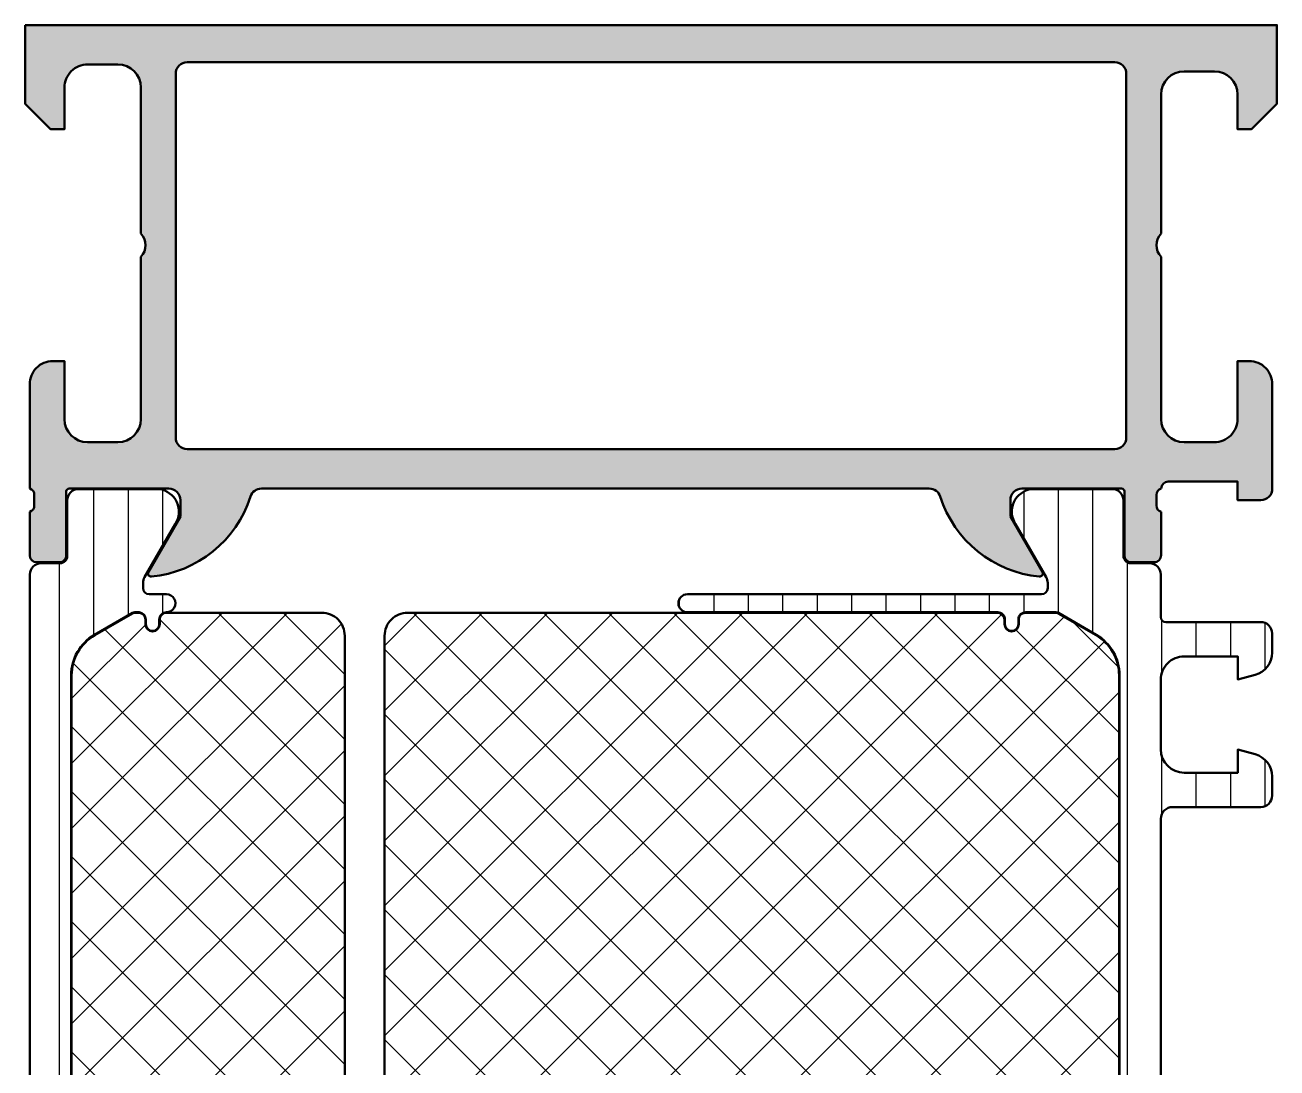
# Model space of a CAD drawing. Extents: x 0 to 84, y 0 to 90.
# Drawn here: x 0 to 54, y 45 to 90 of the extents above; entities that cross this region are included whole.
import ezdxf

# ---------------------------------------------------------------- set-up
doc = ezdxf.new("R2010")
doc.units = 0
for name, color, linetype, lineweight in [('0S-Alu contour', 7, 'Continuous', 50), ('0S-Alu hatch', 252, 'Continuous', 25), ('0S-Plastic contour', 254, 'Continuous', 50), ('0S-Plastic hatch', 253, 'Continuous', 25), ('0S-PT contour', 91, 'Continuous', 50), ('0S-PT hatch', 103, 'Continuous', 25)]:
    doc.layers.add(name, color=color, linetype=linetype, lineweight=lineweight)
pattern_1 = [(90, (0, 0), (-1.4859, 0), [])]
pattern_2 = [(135, (0, 0), (-1.403165018917055, -1.403165018917055), []), (225, (0, 0), (1.403165018917055, -1.403165018917055), [])]

# ---------------------------------------------------------------- blocks, each defined once
blk = doc.blocks.new('345170__708064E9_5356_4827_8B61_4F3FF96C57B2_')
at = {"layer": '0S-Alu hatch'}
h = blk.add_hatch(color=256, dxfattribs=at)
edge = h.paths.add_edge_path()
edge.add_line((0, 90), (1.42e-14, 86.59999843788685))
edge.add_line((1.42e-14, 86.59999843788685), (1.099975585937492, 85.50000020218432))
edge.add_line((1.099975585937492, 85.50000020218432), (1.69998168945311, 85.50000020218432))
edge.add_line((1.69998168945311, 85.50000020218432), (1.699981687830539, 87.29995367676732))
edge.add_ellipse((2.700038657603903, 87.29995367676727), major_axis=(-1.000056969773363, 0), ratio=1, start_angle=269.9999999999999, end_angle=360, ccw=False)
edge.add_line((2.700038657603905, 88.30001064654066), (3.999963414527373, 88.30001064493648))
edge.add_ellipse((3.999963413279156, 87.30000457577538), major_axis=(-1.00000606916113, 0), ratio=1, start_angle=180, end_angle=269.99999992848285, ccw=False)
edge.add_line((4.999969482440292, 87.30000457577538), (4.999969482421875, 80.99999972534717))
edge.add_ellipse((4.474993690089432, 80.49999972534715), major_axis=(-0.7249824705019261, 0), ratio=1, start_angle=136.3958616163861, end_angle=223.604138383614, ccw=False)
edge.add_line((4.999969482421875, 79.99999972534715), (4.999969482904607, 72.99996865398468))
edge.add_ellipse((4.000000553784346, 72.99996865398468), major_axis=(-0.9999689291202615, 0), ratio=1, start_angle=90.00000000000023, end_angle=180, ccw=False)
edge.add_line((4.000000553784349, 71.99999972486442), (2.700001512229656, 71.99999972515067))
edge.add_ellipse((2.700001512600966, 73.00001954849498), major_axis=(-1.000019823344302, 0), ratio=1, start_angle=0, end_angle=89.9999999787259, ccw=False)
edge.add_line((1.699981689256657, 73.00001954849498), (1.699981689453103, 75.49999972534715))
edge.add_line((1.699981689453103, 75.49999972534715), (1.200016055021653, 75.49999972593763))
edge.add_arc((1.200016055021652, 74.49996535977863), 1.000034366158999, 89.99999999999999, 180)
edge.add_line((0.1999816888626533, 74.49996535977863), (0.199981689453125, 70.00031568830967))
edge.add_ellipse((0.1211452429101272, 69.7327950963166), major_axis=(-0.2788950563273807, 0), ratio=1, start_angle=178.8354106258998, end_angle=253.5801235805144, ccw=False)
edge.add_line((0.3999826894531253, 69.72712668831821), (0.3999826894531324, 69.2735326883179))
edge.add_ellipse((0.1211145938099656, 69.26787202884111), major_axis=(-0.2789255417371427, 0), ratio=1, start_angle=106.42459455535351, end_angle=181.1628700728308, ccw=False)
edge.add_line((0.199981689453125, 69.00032868831818), (0.1999816894531107, 67.12031768830971))
edge.add_arc((0.4999816894531364, 67.12031768830973), 0.3000000000000398, 180, 269.9999999999992)
edge.add_line((0.4999816894531321, 66.82031768830969), (1.479956008495903, 66.82031768830967))
edge.add_arc((1.479956008495907, 67.12031768830968), 0.3000000000000114, 269.9999999999992, 360)
edge.add_line((1.779956008495918, 67.12031768830968), (1.77995600849593, 69.88031568830971))
edge.add_ellipse((1.899956008496017, 69.8803156883097), major_axis=(-0.1200000000000865, 0), ratio=1, start_angle=268.4287599265016, end_angle=360, ccw=False)
edge.add_line((1.903246393558643, 70.00027056885301), (6.200000000000002, 70.00027056885303))
edge.add_ellipse((6.200000000000015, 69.50027056885303), major_axis=(-0.5, 0), ratio=1, start_angle=180, end_angle=270.0000000000014, ccw=False)
edge.add_line((6.700000000000017, 69.50027056885301), (6.700000000000017, 68.80027056885305))
edge.add_line((6.700000000000017, 68.80027056885305), (5.318504542377652, 66.40745024582546))
edge.add_arc((5.438119784648318, 66.33839035350131), 0.138119784648302, 150.000000000001, 275.6225775507944)
edge.add_arc((4.961776758826195, 71.17687943070078), 4.999999999999966, 275.6225775507938, 342.2515836439298)
edge.add_ellipse((10.20000000000001, 69.50027056885295), major_axis=(-0.5000000000000383, 0), ratio=1, start_angle=270, end_angle=342.2515836439311, ccw=False)
edge.add_line((10.20000000000001, 70.00027056885301), (38.99999999999997, 70.00027056885301))
edge.add_ellipse((38.99999999999995, 69.50027056885303), major_axis=(-0.4999999999999716, 0), ratio=1, start_angle=197.7484163560713, end_angle=269.99999999999756, ccw=False)
edge.add_arc((44.23822324117374, 71.17687943070086), 5.000000000000027, 197.7484163560702, 264.3774224492073)
edge.add_arc((43.76188021535171, 66.33839035350131), 0.1381197846482876, 264.3774224492072, 390.0000000000012)
edge.add_line((43.88149545762237, 66.40745024582546), (42.5, 68.80027056885301))
edge.add_line((42.5, 68.80027056885301), (42.5, 69.50027056885301))
edge.add_ellipse((43, 69.50027056885303), major_axis=(-0.4999999999999929, 0), ratio=1, start_angle=269.9999999999992, end_angle=360, ccw=False)
edge.add_line((43, 70.00027056885301), (47.30002568095721, 70.00027056885301))
edge.add_ellipse((47.3000256809572, 69.880270568853), major_axis=(-0.1200000000000045, 0), ratio=1, start_angle=180, end_angle=269.9999999999966, ccw=False)
edge.add_line((47.42002568095721, 69.880270568853), (47.42002568095721, 67.12027256885301))
edge.add_arc((47.72002568095722, 67.12027256885301), 0.2999999999999971, 180, 269.9999999999973)
edge.add_line((47.72002568095721, 66.82027256885301), (48.69999999999998, 66.820272568853))
edge.add_arc((48.7, 67.12027256885301), 0.3000000000000114, 269.9999999999973, 360)
edge.add_line((49.00000000000001, 67.12027256885301), (49.00000000000001, 69.00028356886153))
edge.add_ellipse((49.07886709564317, 69.26782690938447), major_axis=(-0.2789255417371423, 0), ratio=1, start_angle=-1.1628700728805939, end_angle=73.57540544464621, ccw=False)
edge.add_line((48.79999900000001, 69.2734875688615), (48.79999900000001, 69.7270815688612))
edge.add_ellipse((49.07883644654305, 69.73274997685988), major_axis=(-0.2788950563274438, 0), ratio=1, start_angle=-76.1682259156999, end_angle=1.1645893741580267, ccw=False)
edge.add_ellipse((49.31213930206245, 69.9999951477105), major_axis=(-0.2999999999999358, 0), ratio=1, start_angle=270.00000000000136, end_angle=359.31960722822487, ccw=False)
edge.add_line((49.31213930206244, 70.29999514771043), (52.29986083507538, 70.29999514771043))
edge.add_line((52.29986083507538, 70.29999514771043), (52.29986083507538, 69.49999972534715))
edge.add_line((52.29986083507538, 69.49999972534715), (53.29989539015878, 69.50000735381118))
edge.add_arc((53.29989157569604, 69.99997661371016), 0.4999692599135264, 270.0004371321068, 359.999222876017)
edge.add_line((53.79986083556357, 69.99996983244307), (53.79992187396486, 74.49989869042231))
edge.add_arc((52.79983439966269, 74.4999122547782), 1.000087474394164, 359.9992228877419, 449.9999999999996)
edge.add_line((52.79983439966269, 75.49999972917236), (52.29992187023164, 75.49999972534715))
edge.add_line((52.29992187023164, 75.49999972534715), (52.29992187405046, 73.00008712280979))
edge.add_ellipse((51.29983447275858, 73.00008712280979), major_axis=(-1.000087401291878, 0), ratio=1, start_angle=89.9999999999996, end_angle=180, ccw=False)
edge.add_line((51.29983447275858, 71.99999972151791), (49.99993195609906, 71.99999972361864))
edge.add_ellipse((49.9999319590449, 73.00005852307612), major_axis=(-1.000058799457463, 0), ratio=1, start_angle=0, end_angle=89.99999983122581, ccw=False)
edge.add_line((48.99987315958744, 73.00005852307612), (48.99987316131593, 79.99999972534715))
edge.add_ellipse((49.52471250163427, 80.49999972534715), major_axis=(-0.7248836686985038, 0), ratio=1, start_angle=-43.61157673631379, end_angle=43.61157673631379, ccw=False)
edge.add_line((48.99987316131593, 80.99999972534717), (48.99987316020304, 87.00038766034935))
edge.add_ellipse((49.99992797000416, 87.00038766034935), major_axis=(-1.00005480980112, 0), ratio=1, start_angle=270.0000000000004, end_angle=360, ccw=False)
edge.add_line((49.99992797000416, 88.00044247015046), (51.29983554498071, 88.00044247238465))
edge.add_ellipse((51.2998355438253, 87.00035614156478), major_axis=(-1.000086330819868, 0), ratio=1, start_angle=180, end_angle=269.9999999338058, ccw=False)
edge.add_line((52.29992187464516, 87.00035614156477), (52.29992187023164, 85.49999257278978))
edge.add_line((52.29992187023164, 85.49999257278978), (52.89989745616914, 85.49999257278978))
edge.add_line((52.89989745616914, 85.49999257278978), (53.99987304687966, 86.5999679203087))
edge.add_line((53.99987304687966, 86.5999679203087), (53.99987304687966, 90))
edge.add_line((53.99987304687966, 90), (0, 90))
edge = h.paths.add_edge_path()
edge.add_ellipse((6.999987482078552, 87.89999111938252), major_axis=(-0.5000027408751038, 0), ratio=1, start_angle=270, end_angle=360, ccw=False)
edge.add_line((6.999987482078552, 88.39999386025762), (46.99985516165933, 88.39999386025761))
edge.add_ellipse((46.99985516165925, 87.89999111938248), major_axis=(-0.5000027408751251, 0), ratio=1, start_angle=180, end_angle=269.9999999999902, ccw=False)
edge.add_line((47.49985790253438, 87.89999111938248), (47.49985790252687, 72.19999667358933))
edge.add_ellipse((46.99985516165925, 72.19999941445695), major_axis=(-0.5000027408751322, 0), ratio=1, start_angle=90.00000000001057, end_angle=179.9996859215194, ccw=False)
edge.add_line((46.99985516165934, 71.69999667358182), (6.999987482078545, 71.69999667358182))
edge.add_ellipse((6.999987482078546, 72.19999941445694), major_axis=(-0.5000027408751145, 0), ratio=1, start_angle=0, end_angle=90, ccw=False)
edge.add_line((6.499984741203432, 72.19999941445694), (6.499984741203448, 87.89999111938275))
at = {"layer": '0S-Alu contour', "color": 7}
for points in [[(0, 90), (1.42e-14, 86.59999843788685), (1.099975585937492, 85.50000020218432), (1.69998168945311, 85.50000020218432), (1.699981687830539, 87.29995367676732)], [(52.29992187464516, 87.00035614156477), (52.29992187023164, 85.49999257278978), (52.89989745616914, 85.49999257278978), (53.99987304687966, 86.5999679203087), (53.99987304687966, 90), (0, 90)], [(2.700038657603905, 88.30001064654066), (3.999963414527373, 88.30001064493648)], [(6.999987482078552, 88.39999386025762), (46.99985516165933, 88.39999386025761)], [(6.499984741203432, 72.19999941445694), (6.499984741203448, 87.89999111938275)], [(47.49985790253438, 87.89999111938248), (47.49985790252687, 72.19999667358933)], [(49.99992797000416, 88.00044247015046), (51.29983554498071, 88.00044247238465)], [(4.999969482440292, 87.30000457577538), (4.999969482421875, 80.99999972534717)], [(48.99987316131593, 80.99999972534717), (48.99987316020304, 87.00038766034935)], [(4.999969482421875, 79.99999972534715), (4.999969482904607, 72.99996865398468)], [(48.99987315958744, 73.00005852307612), (48.99987316131593, 79.99999972534715)], [(1.699981689256657, 73.00001954849498), (1.699981689453103, 75.49999972534715), (1.200016055021653, 75.49999972593763)], [(52.79983439966269, 75.49999972917236), (52.29992187023164, 75.49999972534715), (52.29992187405046, 73.00008712280979)], [(0.1999816888626533, 74.49996535977863), (0.199981689453125, 70.00031568830967)], [(53.79986083556357, 69.99996983244307), (53.79992187396486, 74.49989869042231)], [(4.000000553784349, 71.99999972486442), (2.700001512229656, 71.99999972515067)], [(51.29983447275858, 71.99999972151791), (49.99993195609906, 71.99999972361864)], [(46.99985516165934, 71.69999667358182), (6.999987482078546, 71.69999667358182)], [(49.31213930206244, 70.29999514771043), (52.29986083507538, 70.29999514771043), (52.29986083507538, 69.49999972534715), (53.29989539015878, 69.50000735381118)], [(0.3999826894531253, 69.72712668831821), (0.3999826894531324, 69.2735326883179)], [(1.779956008495918, 67.12031768830968), (1.77995600849593, 69.88031568830971)], [(1.903246393558643, 70.00027056885301), (6.200000000000002, 70.00027056885303)], [(10.20000000000001, 70.00027056885301), (38.99999999999997, 70.00027056885301)], [(43, 70.00027056885301), (47.30002568095721, 70.00027056885301)], [(47.42002568095721, 69.880270568853), (47.42002568095721, 67.12027256885301)], [(48.79999900000001, 69.2734875688615), (48.79999900000001, 69.7270815688612)], [(6.700000000000017, 69.50027056885301), (6.700000000000017, 68.80027056885305), (5.318504542377652, 66.40745024582546)], [(43.88149545762237, 66.40745024582546), (42.5, 68.80027056885301), (42.5, 69.50027056885301)], [(0.199981689453125, 69.00032868831818), (0.1999816894531107, 67.12031768830971)], [(49.00000000000001, 67.12027256885301), (49.00000000000001, 69.00028356886153)], [(0.4999816894531321, 66.82031768830969), (1.479956008495903, 66.82031768830967)], [(47.72002568095721, 66.82027256885301), (48.69999999999998, 66.820272568853)]]:
    blk.add_lwpolyline(points, dxfattribs=at)
at = {"layer": '0S-Alu contour', "color": 7, "extrusion": (0, 0, -1)}
for centre, radius, start, end in [((-2.700038657603903, 87.29995367676727), 1.000056969773363, 0, 90.00000000000011), ((-3.999963413279156, 87.30000457577538), 1.00000606916113, 90.00000007151714, 180), ((-6.999987482078552, 87.89999111938252), 0.5000027408751038, 0, 90), ((-46.99985516165925, 87.89999111938248), 0.5000027408751251, 90.00000000000978, 180), ((-49.99992797000416, 87.00038766034935), 1.00005480980112, 0, 89.99999999999959), ((-51.2998355438253, 87.00035614156478), 1.000086330819868, 90.0000000661942, 180), ((-4.474993690089432, 80.49999972534715), 0.7249824705019261, 136.395861616386, 223.6041383836139), ((-49.52471250163427, 80.49999972534715), 0.7248836686985038, 316.3884232636862, 43.61157673631377), ((-2.700001512600966, 73.00001954849498), 1.000019823344302, 270.0000000212741, 0), ((-4.000000553784346, 72.99996865398468), 0.9999689291202615, 180, 269.9999999999998), ((-49.9999319590449, 73.00005852307612), 1.000058799457463, 270.0000001687743, 0), ((-51.29983447275858, 73.00008712280979), 1.000087401291878, 180, 270.0000000000004), ((-6.999987482078546, 72.19999941445694), 0.5000027408751145, 270, 0), ((-46.99985516165925, 72.19999941445695), 0.5000027408751322, 180.0003140784807, 269.9999999999894), ((-49.31213930206245, 69.9999951477105), 0.2999999999999358, 0.6803927717751193, 89.99999999999864), ((-0.1211452429101272, 69.7327950963166), 0.2788950563273807, 106.4198764194856, 181.1645893741003), ((-1.899956008496017, 69.8803156883097), 0.1200000000000865, 0, 91.57124007349842), ((-6.200000000000015, 69.50027056885303), 0.5, 89.99999999999856, 180), ((-10.20000000000001, 69.50027056885295), 0.5000000000000383, 17.74841635606891, 90), ((-38.99999999999995, 69.50027056885303), 0.4999999999999716, 90.00000000000244, 162.2515836439287), ((-43, 69.50027056885303), 0.4999999999999929, 0, 90.00000000000081), ((-47.3000256809572, 69.880270568853), 0.1200000000000045, 90.0000000000034, 180), ((-49.07883644654305, 69.73274997685988), 0.2788950563274438, 358.835410625842, 76.16822591569984), ((-0.1211145938099656, 69.26787202884111), 0.2789255417371427, 178.8371299271692, 253.5754054446465), ((-49.07886709564317, 69.26782690938447), 0.2789255417371423, 286.4245945553538, 1.162870072880582)]:
    blk.add_arc(centre, radius, start, end, dxfattribs=at)
at = {"layer": '0S-Alu contour', "color": 7}
for centre, radius, start, end in [((1.200016055021652, 74.49996535977863), 1.000034366158999, 89.99999999999999, 180), ((52.79983439966269, 74.4999122547782), 1.000087474394164, 359.9992228877419, 89.99999999999959), ((53.29989157569604, 69.99997661371016), 0.4999692599135264, 270.0004371321068, 359.999222876017), ((4.961776758826195, 71.17687943070078), 4.999999999999966, 275.6225775507938, 342.2515836439298), ((44.23822324117374, 71.17687943070086), 5.000000000000027, 197.7484163560702, 264.3774224492073), ((0.4999816894531364, 67.12031768830973), 0.3000000000000398, 180, 269.9999999999992), ((1.479956008495907, 67.12031768830968), 0.3000000000000114, 269.9999999999992, 0), ((47.72002568095722, 67.12027256885301), 0.2999999999999971, 180, 269.9999999999973), ((48.7, 67.12027256885301), 0.3000000000000114, 269.9999999999973, 0), ((5.438119784648318, 66.33839035350131), 0.138119784648302, 150.000000000001, 275.6225775507944), ((43.76188021535171, 66.33839035350131), 0.1381197846482876, 264.3774224492072, 30.00000000000119)]:
    blk.add_arc(centre, radius, start, end, dxfattribs=at)
blk = doc.blocks.new('284519__02E1EBB1_7E5B_4E57_904B_A18AC39A4578___91AC84B0_A005_433E_A114_87277D2BB3F7_')
at = {"layer": '0S-Plastic hatch'}
h = blk.add_hatch(dxfattribs=at)
h.set_pattern_fill('ANSI31', color=256, scale=0.4680000000000001, angle=45, style=0)
h.set_pattern_definition(pattern_1)
edge = h.paths.add_edge_path()
edge.add_line((0.2100000000000299, 66.29000567895643), (0.2099999999999904, 16.20999432109084))
edge.add_arc((0.6999973210979799, 16.20999432109084), 0.4899973210979895, 180, 269.9999999999998)
edge.add_line((0.699997321097978, 15.71999699999285), (1.510331333340432, 15.71999700000003))
edge.add_ellipse((1.510331333340476, 15.40999699999997), major_axis=(-0.3100000000000573, 0), ratio=1, start_angle=180, end_angle=270.0000000000083, ccw=False)
edge.add_line((1.820331333340533, 15.40999700000011), (1.819999382847853, 13.00999723393643))
edge.add_arc((2.30999469517056, 13.00999531231909), 0.4899953123264753, 179.9997753033853, 270.0000777840405)
edge.add_line((2.309995360382126, 12.51999999999307), (5.785822496191403, 12.52000000000003))
edge.add_arc((5.644228849115329, 13.49981807472288), 0.9899960709244705, 278.2228963588979, 392.7407569883845)
edge.add_line((6.476940554096191, 14.03524634894246), (5.158304394460618, 16.31919148718683))
edge.add_ellipse((5.599977365525567, 16.57419146097237), major_axis=(-0.5099999999999647, 0), ratio=1, start_angle=-0.005743823234126921, end_angle=29.999996599345707, ccw=False)
edge.add_line((5.089977368088297, 16.57424258777245), (5.090000001315869, 16.8000260645701))
edge.add_ellipse((5.350000000054702, 16.79999999995474), major_axis=(-0.2600000000453031, 0), ratio=1, start_angle=270.00000000613346, end_angle=359.9942561829208, ccw=False)
edge.add_line((5.350000000026869, 17.06000000000005), (6.100406639390997, 17.06000000000007))
edge.add_arc((6.100406639390977, 17.44925907311682), 0.3892590731167509, 270.000000000003, 450.000000000003)
edge.add_ellipse((6.100406639390922, 18.15000000000009), major_axis=(-0.3114818537665194, 0), ratio=1, start_angle=0, end_angle=90.0000000000062, ccw=False)
edge.add_line((5.788924785624402, 18.1500000000001), (5.788924785624402, 18.35057079528626))
edge.add_arc((5.49949558091064, 18.35057079528626), 0.2894292047137625, 0, 180)
edge.add_line((5.210066376196877, 18.35057079528626), (5.210066376196875, 18.15000000000001))
edge.add_ellipse((4.90006637619693, 18.15000000000001), major_axis=(-0.3099999999999454, 0), ratio=1, start_angle=93.33843872004189, end_angle=180, ccw=False)
edge.add_line((4.918118849154546, 17.84052607828756), (4.734987190539766, 17.84052607828751))
edge.add_ellipse((4.734987190539688, 18.05052607828746), major_axis=(-0.2099999999999546, 0), ratio=1, start_angle=59.99999999999858, end_angle=90.00000000002132, ccw=False)
edge.add_line((4.629987190539706, 17.86866074349277), (2.995000000000011, 18.81262103807241))
edge.add_ellipse((3.999999999999955, 20.55333209967912), major_axis=(-2.009999999999962, 0), ratio=1, start_angle=0, end_angle=60.00000000000131, ccw=False)
edge.add_line((1.989999999999992, 20.55333209967912), (1.990000000000003, 61.94666790036817))
edge.add_ellipse((3.999999999999912, 61.94666790036817), major_axis=(-2.009999999999908, 0), ratio=1, start_angle=300.0000000000041, end_angle=360, ccw=False)
edge.add_line((2.994999999999832, 63.68737896197473), (4.629987190539352, 64.63133925655447))
edge.add_ellipse((4.734987190539393, 64.44947392175982), major_axis=(-0.2099999999999502, 0), ratio=1, start_angle=269.99999999997533, end_angle=300.00000000002086, ccw=False)
edge.add_line((4.734987190539484, 64.65947392175975), (4.918118849154493, 64.65947392175974))
edge.add_ellipse((4.900066376196914, 64.35000000004726), major_axis=(-0.309999999999979, 0), ratio=1, start_angle=180, end_angle=266.6615612799654, ccw=False)
edge.add_line((5.210066376196886, 64.35000000004726), (5.210066376196881, 64.14942920476102))
edge.add_arc((5.499495580910643, 64.14942920476102), 0.2894292047137616, 180, 360)
edge.add_line((5.788924785624405, 64.14942920476102), (5.788924785624404, 64.35000000004713))
edge.add_ellipse((6.100406639390976, 64.35000000004716), major_axis=(-0.3114818537665718, 0), ratio=1, start_angle=269.9999999999985, end_angle=360, ccw=False)
edge.add_arc((6.100406639390993, 65.05074092693047), 0.3892590731167615, 269.9999999999987, 449.9999999999986)
edge.add_line((6.100406639391001, 65.44000000004723), (5.350000000026866, 65.44000000004726))
edge.add_ellipse((5.350000000026878, 65.70000000006475), major_axis=(-0.2600000000174845, 0), ratio=1, start_angle=0.00574382329762102, end_angle=89.99999999999733, ccw=False)
edge.add_line((5.090000001315864, 65.69997393542155), (5.089977368088014, 65.92575741511236))
edge.add_ellipse((5.59997736552559, 65.92580853907488), major_axis=(-0.5099999999999872, 0), ratio=1, start_angle=-29.999996599347014, end_angle=0.005743504562701673, ccw=False)
edge.add_line((5.158304394460629, 66.18080851286044), (6.47694055409621, 68.46475365110484))
edge.add_arc((5.644228849115333, 69.00018192532437), 0.9899960709244556, 327.2592430116185, 441.7771036410985)
edge.add_line((5.785822496191464, 69.98000000004718), (2.309995360382091, 69.98000000005418))
edge.add_arc((2.309995360382101, 69.49000402260863), 0.4899959774455454, 90.00000000000124, 180.0079247372467)
edge.add_line((1.81999938762347, 69.48993624991391), (1.820331330375235, 67.09004587758545))
edge.add_ellipse((1.510331333334548, 67.09000300005319), major_axis=(-0.310000000005982, 0), ratio=1, start_angle=90.0000000011031, end_angle=180.0079248439906, ccw=False)
edge.add_line((1.510331333340517, 66.7800030000472), (0.699997321097915, 66.7800030000544))
edge.add_arc((0.6999973210979363, 66.2900056789565), 0.4899973210979028, 90.00000000000249, 180)
at = {"layer": '0S-Plastic contour', "color": 7}
for points in [[(5.785822496191464, 69.98000000004718), (2.309995360382091, 69.98000000005418)], [(1.81999938762347, 69.48993624991391), (1.820331330375235, 67.09004587758545)], [(5.158304394460629, 66.18080851286044), (6.47694055409621, 68.46475365110484)], [(1.510331333340517, 66.7800030000472), (0.699997321097915, 66.7800030000544)], [(0.2100000000000299, 66.29000567895643), (0.2099999999999904, 16.20999432109084)], [(5.090000001315864, 65.69997393542155), (5.089977368088014, 65.92575741511236)], [(6.100406639391001, 65.44000000004723), (5.350000000026866, 65.44000000004726)], [(2.994999999999832, 63.68737896197473), (4.629987190539352, 64.63133925655447)], [(4.734987190539484, 64.65947392175975), (4.918118849154493, 64.65947392175974)], [(5.210066376196886, 64.35000000004726), (5.210066376196881, 64.14942920476102)], [(5.788924785624405, 64.14942920476102), (5.788924785624404, 64.35000000004713)], [(1.989999999999992, 20.55333209967912), (1.990000000000003, 61.94666790036817)], [(4.629987190539706, 17.86866074349277), (2.995000000000011, 18.81262103807241)], [(4.918118849154546, 17.84052607828756), (4.734987190539766, 17.84052607828751)], [(5.210066376196877, 18.35057079528626), (5.210066376196875, 18.15000000000001)], [(5.788924785624402, 18.1500000000001), (5.788924785624402, 18.35057079528626)], [(5.089977368088297, 16.57424258777245), (5.090000001315869, 16.8000260645701)], [(5.350000000026869, 17.06000000000005), (6.100406639390997, 17.06000000000007)], [(6.476940554096191, 14.03524634894246), (5.158304394460618, 16.31919148718683)], [(0.699997321097978, 15.71999699999285), (1.510331333340432, 15.71999700000003)], [(1.820331333340533, 15.40999700000011), (1.819999382847853, 13.00999723393643)], [(2.309995360382126, 12.51999999999307), (5.785822496191403, 12.52000000000003)]]:
    blk.add_lwpolyline(points, dxfattribs=at)
for centre, radius, start, end in [((2.309995360382101, 69.49000402260863), 0.4899959774455454, 90.00000000000124, 180.0079247372467), ((5.644228849115333, 69.00018192532437), 0.9899960709244556, 327.2592430116185, 81.77710364109859), ((0.6999973210979363, 66.2900056789565), 0.4899973210979028, 90.00000000000249, 180), ((6.100406639390993, 65.05074092693047), 0.3892590731167615, 269.9999999999987, 89.9999999999987), ((5.499495580910643, 64.14942920476102), 0.2894292047137616, 180, 0), ((5.49949558091064, 18.35057079528626), 0.2894292047137625, 0, 180), ((6.100406639390977, 17.44925907311682), 0.3892590731167509, 270.000000000003, 90.00000000000301), ((0.6999973210979799, 16.20999432109084), 0.4899973210979895, 180, 269.9999999999998), ((5.644228849115329, 13.49981807472288), 0.9899960709244705, 278.2228963588979, 32.7407569883845), ((2.30999469517056, 13.00999531231909), 0.4899953123264753, 179.9997753033853, 270.0000777840405)]:
    blk.add_arc(centre, radius, start, end, dxfattribs=at)
at = {"layer": '0S-Plastic contour', "color": 7, "extrusion": (0, 0, -1)}
for centre, radius, start, end in [((-1.510331333334548, 67.09000300005319), 0.310000000005982, 179.9920751560094, 269.9999999988969), ((-5.59997736552559, 65.92580853907488), 0.5099999999999872, 359.9942564954373, 29.99999659934701), ((-5.350000000026878, 65.70000000006475), 0.2600000000174845, 270.0000000000027, 359.9942561767024), ((-4.734987190539393, 64.44947392175982), 0.2099999999999502, 59.99999999997916, 90.0000000000247), ((-4.900066376196914, 64.35000000004726), 0.309999999999979, 93.33843872003463, 180), ((-6.100406639390976, 64.35000000004716), 0.3114818537665718, 0, 90.00000000000146), ((-3.999999999999912, 61.94666790036817), 2.009999999999908, 0, 59.99999999999592), ((-3.999999999999955, 20.55333209967912), 2.009999999999962, 299.9999999999988, 0), ((-4.734987190539688, 18.05052607828746), 0.2099999999999547, 269.9999999999787, 300.0000000000014), ((-4.90006637619693, 18.15000000000001), 0.3099999999999454, 180, 266.6615612799581), ((-6.100406639390922, 18.15000000000009), 0.3114818537665194, 269.9999999999938, 0), ((-5.350000000054702, 16.79999999995474), 0.2600000000453031, 0.0057438170791521, 89.99999999386652), ((-5.599977365525567, 16.57419146097237), 0.5099999999999647, 330.0000034006543, 0.0057438232341285), ((-1.510331333340476, 15.40999699999997), 0.3100000000000573, 89.99999999999172, 180)]:
    blk.add_arc(centre, radius, start, end, dxfattribs=at)
blk = doc.blocks.new('441110__2FF8523A_9289_4B32_A6F5_67DFB970E9FC_')
at = {"layer": '0S-PT hatch'}
h = blk.add_hatch(dxfattribs=at)
h.set_pattern_fill('ANSI37', color=256, scale=0.625, angle=90, style=0)
h.set_pattern_definition(pattern_2)
edge = h.paths.add_edge_path()
edge.add_line((13.78999999999999, 63.6502033197427), (13.78999999999999, 18.84979668030456))
edge.add_ellipse((12.79999999999999, 18.84979668030456), major_axis=(-0.9899999999999984, 0), ratio=1, start_angle=89.99999999999989, end_angle=180, ccw=False)
edge.add_line((12.79999999999999, 17.85979668030456), (6.098924785624407, 17.85979668030456))
edge.add_ellipse((6.098924785624412, 18.14979668030457), major_axis=(-0.2900000000000133, 0), ratio=1, start_angle=0, end_angle=89.99999999999898, ccw=False)
edge.add_line((5.8089247856244, 18.14979668030457), (5.8089247856244, 18.35036747559081))
edge.add_arc((5.499495580910639, 18.35036747559081), 0.3094292047137612, 0, 180)
edge.add_line((5.190066376196877, 18.35036747559081), (5.190066376196878, 18.14979668030457))
edge.add_ellipse((4.90006637619688, 18.14979668030457), major_axis=(-0.2899999999999982, 0), ratio=1, start_angle=93.45167180618591, end_angle=180, ccw=False)
edge.add_line((4.917526291671715, 17.86032275859208), (4.734987190539544, 17.86032275859208))
edge.add_ellipse((4.734987190539532, 18.05032275859205), major_axis=(-0.1899999999999693, 0), ratio=1, start_angle=59.999999999999716, end_angle=90.00000000000352, ccw=False)
edge.add_line((4.639987190539547, 17.88577793187303), (3.005000000000004, 18.82973822645261))
edge.add_ellipse((3.999999999999982, 20.55312877998364), major_axis=(-1.989999999999988, 0), ratio=1, start_angle=0, end_angle=60.000000000000625, ccw=False)
edge.add_line((2.009999999999992, 20.55312877998364), (2.009999999999997, 61.94646458067268))
edge.add_ellipse((3.999999999999984, 61.94646458067268), major_axis=(-1.989999999999986, 0), ratio=1, start_angle=299.9999999999993, end_angle=360, ccw=False)
edge.add_line((3.005000000000014, 63.6698551342037), (4.639987190539568, 64.61381542878328))
edge.add_ellipse((4.734987190539486, 64.44927060206447), major_axis=(-0.189999999999757, 0), ratio=1, start_angle=269.999999999985, end_angle=300.00000000001376, ccw=False)
edge.add_line((4.734987190539536, 64.63927060206422), (4.917526291671721, 64.63927060206422))
edge.add_ellipse((4.900066376196864, 64.34979668035172), major_axis=(-0.2900000000000199, 0), ratio=1, start_angle=180, end_angle=266.5483281938101, ccw=False)
edge.add_line((5.190066376196879, 64.34979668035173), (5.190066376196879, 64.1492258850655))
edge.add_arc((5.500033188098443, 64.1492258850655), 0.3099668119015639, 180, 360)
edge.add_line((5.810000000000007, 64.1492258850655), (5.810000000000006, 64.34979668030456))
edge.add_ellipse((6.100406639390977, 64.34979668030456), major_axis=(-0.2904066393909703, 0), ratio=1, start_angle=270.00000000040217, end_angle=360, ccw=False)
edge.add_line((6.100406639388938, 64.64020331969554), (12.79999999999305, 64.64020331974267))
edge.add_ellipse((12.8, 63.65020331974268), major_axis=(-0.9899999999999806, 0), ratio=1, start_angle=180, end_angle=270.00000000040245, ccw=False)
at = {"layer": '0S-PT contour', "color": 7}
for points in [[(3.005000000000014, 63.6698551342037), (4.639987190539568, 64.61381542878328)], [(4.734987190539536, 64.63927060206422), (4.917526291671721, 64.63927060206422)], [(5.190066376196879, 64.34979668035173), (5.190066376196879, 64.1492258850655)], [(5.810000000000007, 64.1492258850655), (5.810000000000006, 64.34979668030456)], [(6.100406639388938, 64.64020331969554), (12.79999999999305, 64.64020331974267)], [(13.78999999999999, 63.6502033197427), (13.78999999999999, 18.84979668030456)], [(2.009999999999992, 20.55312877998364), (2.009999999999997, 61.94646458067268)], [(4.639987190539547, 17.88577793187303), (3.005000000000004, 18.82973822645261)], [(4.917526291671715, 17.86032275859208), (4.734987190539544, 17.86032275859208)], [(5.190066376196877, 18.35036747559081), (5.190066376196878, 18.14979668030457)], [(5.8089247856244, 18.14979668030457), (5.8089247856244, 18.35036747559081)], [(12.79999999999999, 17.85979668030456), (6.098924785624407, 17.85979668030456)]]:
    blk.add_lwpolyline(points, dxfattribs=at)
at = {"layer": '0S-PT contour', "color": 7, "extrusion": (0, 0, -1)}
for centre, radius, start, end in [((-4.734987190539486, 64.44927060206447), 0.189999999999757, 59.99999999998625, 90.000000000015), ((-4.900066376196864, 64.34979668035172), 0.2900000000000199, 93.4516718061899, 180), ((-6.100406639390977, 64.34979668030456), 0.2904066393909703, 0, 89.99999999959783), ((-12.8, 63.65020331974268), 0.9899999999999806, 89.99999999959753, 180), ((-3.999999999999984, 61.94646458067268), 1.989999999999986, 0, 60.00000000000071), ((-3.999999999999982, 20.55312877998364), 1.989999999999988, 299.9999999999994, 0), ((-12.79999999999999, 18.84979668030456), 0.9899999999999984, 180, 270.0000000000001), ((-4.734987190539532, 18.05032275859205), 0.1899999999999693, 269.9999999999965, 300.0000000000003), ((-4.90006637619688, 18.14979668030457), 0.2899999999999982, 180, 266.5483281938141), ((-6.098924785624412, 18.14979668030457), 0.2900000000000133, 270.000000000001, 0)]:
    blk.add_arc(centre, radius, start, end, dxfattribs=at)
at = {"layer": '0S-PT contour', "color": 7}
for centre, radius, start, end in [((5.500033188098443, 64.1492258850655), 0.3099668119015639, 180, 0), ((5.499495580910639, 18.35036747559081), 0.3094292047137612, 0, 180)]:
    blk.add_arc(centre, radius, start, end, dxfattribs=at)
blk = doc.blocks.new('441110__FC6F4215_C8D4_430E_9A0D_1A3C45DE11EE_')
at = {"layer": '0S-PT hatch'}
h = blk.add_hatch(dxfattribs=at)
h.set_pattern_fill('ANSI37', color=256, scale=0.625, angle=90, style=0)
h.set_pattern_definition(pattern_2)
edge = h.paths.add_edge_path()
edge.add_arc((16.4999999999997, 63.65020331974267), 0.9899999999999806, 89.99999999989411, 180)
edge.add_line((15.50999999999972, 63.65020331974268), (15.50999999999972, 18.84979668030455))
edge.add_arc((16.49999999999972, 18.84979668030455), 0.9900000000000002, 180, 270)
edge.add_line((16.49999999999972, 17.85979668030455), (41.95634587524385, 17.85979668030455))
edge.add_arc((41.95634587524385, 18.14979668030456), 0.2900000000000062, 270, 360)
edge.add_line((42.24634587524386, 18.14979668030456), (42.24634587524386, 18.3503674755908))
edge.add_ellipse((42.55577507995762, 18.3503674755908), major_axis=(-0.3094292047137586, 0), ratio=1, start_angle=180, end_angle=360, ccw=False)
edge.add_line((42.86520428467137, 18.3503674755908), (42.86520428467137, 18.14979668030456))
edge.add_arc((43.15520428467137, 18.14979668030456), 0.289999999999992, 180, 266.5483281938064)
edge.add_line((43.1377443691965, 17.86032275859207), (44.46501280946018, 17.86032275859207))
edge.add_arc((44.46501280946018, 18.05032275859207), 0.1899999999999942, 269.9999999999978, 299.9999999999958)
edge.add_line((44.56001280946017, 17.88577793187302), (46.1949999999997, 18.82973822645259))
edge.add_arc((45.19999999999973, 20.55312877998362), 1.989999999999981, 299.9999999999993, 360)
edge.add_line((47.18999999999971, 20.55312877998362), (47.18999999999971, 61.94646458067267))
edge.add_arc((45.19999999999973, 61.94646458067268), 1.98999999999998, 0, 60.00000000000078)
edge.add_line((46.1949999999997, 63.6698551342037), (44.56001280946015, 64.61381542878328))
edge.add_arc((44.46501280946018, 64.44927060206429), 0.1899999999999397, 60.00000000000227, 90.00000000000216)
edge.add_line((44.46501280946018, 64.63927060206422), (43.13828197638431, 64.63927060206422))
edge.add_arc((43.15574189185919, 64.34979668035172), 0.2900000000000071, 93.45167180619482, 180)
edge.add_line((42.86574189185919, 64.34979668035172), (42.86574189185918, 64.14922588506549))
edge.add_ellipse((42.55577507995762, 64.14922588506549), major_axis=(-0.3099668119015604, 0), ratio=1, start_angle=0, end_angle=180, ccw=False)
edge.add_line((42.24580826805605, 64.14922588506549), (42.24580826805605, 64.34979668030455))
edge.add_arc((41.95540162866507, 64.34979668030456), 0.2904066393909801, 0, 89.99999999989487)
edge.add_line((41.9554016286656, 64.64020331969554), (16.50000000000153, 64.64020331974265))
at = {"layer": '0S-PT contour', "color": 7}
for points in [[(41.9554016286656, 64.64020331969554), (16.50000000000153, 64.64020331974265)], [(42.24580826805605, 64.14922588506549), (42.24580826805605, 64.34979668030455)], [(42.86574189185919, 64.34979668035172), (42.86574189185918, 64.14922588506549)], [(44.46501280946018, 64.63927060206422), (43.13828197638431, 64.63927060206422)], [(46.1949999999997, 63.6698551342037), (44.56001280946015, 64.61381542878328)], [(15.50999999999972, 63.65020331974268), (15.50999999999972, 18.84979668030455)], [(47.18999999999971, 20.55312877998362), (47.18999999999971, 61.94646458067267)], [(44.56001280946017, 17.88577793187302), (46.1949999999997, 18.82973822645259)], [(16.49999999999972, 17.85979668030455), (41.95634587524385, 17.85979668030455)], [(42.24634587524386, 18.14979668030456), (42.24634587524386, 18.3503674755908)], [(42.86520428467137, 18.3503674755908), (42.86520428467137, 18.14979668030456)], [(43.1377443691965, 17.86032275859207), (44.46501280946018, 17.86032275859207)]]:
    blk.add_lwpolyline(points, dxfattribs=at)
for centre, radius, start, end in [((16.4999999999997, 63.65020331974267), 0.9899999999999806, 89.99999999989411, 180), ((41.95540162866507, 64.34979668030456), 0.2904066393909801, 0, 89.99999999989487), ((43.15574189185919, 64.34979668035172), 0.2900000000000071, 93.45167180619482, 180), ((44.46501280946018, 64.44927060206429), 0.1899999999999397, 60.00000000000227, 90.00000000000216), ((45.19999999999973, 61.94646458067268), 1.98999999999998, 0, 60.00000000000078), ((45.19999999999973, 20.55312877998362), 1.989999999999981, 299.9999999999993, 0), ((16.49999999999972, 18.84979668030455), 0.9900000000000002, 180, 270), ((41.95634587524385, 18.14979668030456), 0.2900000000000062, 270, 0), ((43.15520428467137, 18.14979668030456), 0.289999999999992, 180, 266.5483281938064), ((44.46501280946018, 18.05032275859207), 0.1899999999999942, 269.9999999999978, 299.9999999999958)]:
    blk.add_arc(centre, radius, start, end, dxfattribs=at)
at = {"layer": '0S-PT contour', "color": 7, "extrusion": (0, 0, -1)}
for centre, radius, start, end in [((-42.55577507995762, 64.14922588506549), 0.3099668119015604, 180, 0), ((-42.55577507995762, 18.3503674755908), 0.3094292047137586, 0, 180)]:
    blk.add_arc(centre, radius, start, end, dxfattribs=at)
blk = doc.blocks.new('284519__E493A529_0A53_4AB1_B2CB_6A3573239125___572E94BC_9F18_4026_9B72_FBB42D63A64D_')
at = {"layer": '0S-Plastic hatch'}
h = blk.add_hatch(dxfattribs=at)
h.set_pattern_fill('ANSI31', color=256, scale=0.4680000000000001, angle=45, style=0)
h.set_pattern_definition(pattern_1)
edge = h.paths.add_edge_path()
edge.add_line((48.98999999999974, 66.2900056789567), (48.98999999999973, 64.45000000004723))
edge.add_arc((49.19999999999975, 64.45000000004721), 0.2100000000000222, 180, 269.9999999999981)
edge.add_line((49.19999999999975, 64.24000000004719), (53.29999999999972, 64.24000000004726))
edge.add_ellipse((53.29999999999973, 63.75000000004728), major_axis=(-0.4899999999999807, 0), ratio=1, start_angle=180, end_angle=270.00000000000165, ccw=False)
edge.add_line((53.78999999999972, 63.75000000004727), (53.78999999999972, 62.9192507766729))
edge.add_ellipse((52.79999999999979, 62.91925077667291), major_axis=(-0.9899999999999238, 0), ratio=1, start_angle=105.0000000000052, end_angle=180, ccw=False)
edge.add_line((53.05623085465136, 61.96298420864683), (52.30999999999972, 61.76303225377568))
edge.add_line((52.30999999999972, 61.76303225377568), (52.30999999999972, 62.76000000004716))
edge.add_line((52.30999999999972, 62.76000000004716), (49.99999999999975, 62.76000000004722))
edge.add_arc((49.99999999999972, 61.75000000004722), 1.010000000000005, 89.9999999999984, 180)
edge.add_line((48.98999999999972, 61.75000000004722), (48.98999999999972, 58.75000000004721))
edge.add_arc((49.99999999999969, 58.75000000004721), 1.009999999999976, 180, 270)
edge.add_line((49.99999999999969, 57.74000000004724), (52.30999999999972, 57.74000000004721))
edge.add_line((52.30999999999972, 57.74000000004721), (52.30999999999972, 58.73696774631881))
edge.add_line((52.30999999999972, 58.73696774631881), (53.05623085465122, 58.53701579144778))
edge.add_ellipse((52.79999999999972, 57.58074922342162), major_axis=(-0.9899999999999826, 0), ratio=1, start_angle=180, end_angle=254.9999999999996, ccw=False)
edge.add_line((53.78999999999972, 57.58074922342162), (53.78999999999972, 56.75000000004718))
edge.add_ellipse((53.29999999999976, 56.75000000004718), major_axis=(-0.4899999999999664, 0), ratio=1, start_angle=90, end_angle=180, ccw=False)
edge.add_line((53.29999999999976, 56.26000000004721), (49.49999999999971, 56.26000000004721))
edge.add_arc((49.49999999999972, 55.7500000000472), 0.5100000000000052, 90.0000000000008, 180)
edge.add_line((48.98999999999972, 55.7500000000472), (48.98999999999972, 26.75000000000003))
edge.add_arc((49.49999999999971, 26.75000000000002), 0.5099999999999909, 180, 269.9999999999984)
edge.add_line((49.4999999999997, 26.24000000000004), (53.29999999999975, 26.24000000000004))
edge.add_ellipse((53.29999999999973, 25.75000000000007), major_axis=(-0.4899999999999736, 0), ratio=1, start_angle=180, end_angle=269.99999999999835, ccw=False)
edge.add_line((53.78999999999971, 25.75000000000008), (53.78999999999973, 24.91925077662575))
edge.add_ellipse((52.79999999999964, 24.91925077662573), major_axis=(-0.9900000000000942, 0), ratio=1, start_angle=104.9999999999944, end_angle=180, ccw=False)
edge.add_line((53.05623085465107, 23.96298420859944), (52.30999999999973, 23.76303225372851))
edge.add_line((52.30999999999973, 23.76303225372851), (52.30999999999972, 24.76000000000002))
edge.add_line((52.30999999999972, 24.76000000000002), (49.99999999999964, 24.75999999999999))
edge.add_arc((49.99999999999967, 23.75000000000006), 1.009999999999926, 90.0000000000012, 180)
edge.add_line((48.98999999999974, 23.75000000000006), (48.98999999999972, 20.75000000000004))
edge.add_arc((49.99999999999972, 20.75000000000004), 1.009999999999998, 180, 269.9999999999996)
edge.add_line((49.99999999999971, 19.74000000000004), (52.30999999999972, 19.74000000000004))
edge.add_line((52.30999999999972, 19.74000000000004), (52.30999999999973, 20.73696774627163))
edge.add_line((52.30999999999973, 20.73696774627163), (53.05623085465126, 20.53701579140053))
edge.add_ellipse((52.79999999999971, 19.58074922337435), major_axis=(-0.990000000000009, 0), ratio=1, start_angle=180, end_angle=254.999999999997, ccw=False)
edge.add_line((53.78999999999972, 19.58074922337436), (53.78999999999972, 18.74999999999998))
edge.add_ellipse((53.29999999999971, 18.74999999999999), major_axis=(-0.4900000000000091, 0), ratio=1, start_angle=90.0000000000017, end_angle=180, ccw=False)
edge.add_line((53.29999999999972, 18.25999999999998), (49.19999999999974, 18.26000000000004))
edge.add_arc((49.19999999999974, 18.05000000000002), 0.2100000000000257, 90, 180)
edge.add_line((48.98999999999971, 18.05000000000002), (48.98999999999972, 16.20999432109053))
edge.add_ellipse((48.50000267890203, 16.20999432109053), major_axis=(-0.4899973210976825, 0), ratio=1, start_angle=90, end_angle=180, ccw=False)
edge.add_line((48.50000267890203, 15.71999699999285), (47.68966866665958, 15.71999700000002))
edge.add_arc((47.68966866665953, 15.40999699999996), 0.3100000000000573, 89.99999999999213, 180.0079248428868)
edge.add_line((47.37966866962477, 15.40995412247374), (47.38000061237657, 13.01006375010296))
edge.add_ellipse((46.89000463963309, 13.00999597742345), major_axis=(-0.4899959774303912, 0), ratio=1, start_angle=89.999999998222, end_angle=180.0079247354991, ccw=False)
edge.add_line((46.89000463961789, 12.51999999999306), (43.41417750380862, 12.52000000000002))
edge.add_ellipse((43.55577115088467, 13.49981807472287), major_axis=(-0.9899960709244727, 0), ratio=1, start_angle=-32.74075698839181, end_angle=81.77710364110271, ccw=False)
edge.add_line((42.72305944590388, 14.03524634894256), (44.04169574211224, 16.31919172373781))
edge.add_arc((43.60002365369271, 16.57419118792783), 0.5099989808088575, 330.0000034006562, 360.0057438232341)
edge.add_line((44.11002263193887, 16.57424231462576), (44.10999999868383, 16.80002606457018))
edge.add_arc((43.84999999994501, 16.79999999995473), 0.2600000000452968, 0.0057438170791521, 89.99999999386671)
edge.add_line((43.84999999997284, 17.06000000000003), (28.57101353298071, 17.06000000000061))
edge.add_ellipse((28.57101353298071, 17.44925907311708), major_axis=(-0.3892590731164738, 0), ratio=1, start_angle=-90, end_angle=90, ccw=False)
edge.add_line((28.57101353298071, 17.83851814623355), (41.95486402147733, 17.83851814623355))
edge.add_arc((41.95486402147732, 18.15000000000009), 0.31148185376653, 270.0000000000013, 360)
edge.add_line((42.26634587524386, 18.15000000000009), (42.26634587524386, 18.35057079528627))
edge.add_ellipse((42.55577507995762, 18.35057079528627), major_axis=(-0.2894292047137625, 0), ratio=1, start_angle=180, end_angle=360, ccw=False)
edge.add_line((42.84520428467138, 18.35057079528628), (42.84520428467138, 18.14999999999999))
edge.add_arc((43.15520428467132, 18.14999999999999), 0.3099999999999312, 180, 273.3384387211084)
edge.add_line((43.17325675763469, 17.8405260782879), (44.46501280945994, 17.84052607828749))
edge.add_arc((44.46501280945998, 18.0505260782875), 0.2100000000000044, 269.9999999999864, 300.0000000000004)
edge.add_line((44.57001280945998, 17.86866074349276), (46.2049999999997, 18.81262103807238))
edge.add_arc((45.19999999999976, 20.5533320996791), 2.009999999999965, 299.9999999999985, 360)
edge.add_line((47.20999999999972, 20.5533320996791), (47.2099999999997, 61.94666790036817))
edge.add_arc((45.1999999999998, 61.94666790036817), 2.009999999999905, 0, 59.99999999999673)
edge.add_line((46.20499999999985, 63.68737896197475), (44.57001280946028, 64.63133925655447))
edge.add_arc((44.46501280946026, 64.44947392175985), 0.2099999999999105, 59.99999999998241, 90)
edge.add_line((44.46501280946026, 64.65947392175975), (43.1732567576368, 64.65947392175958))
edge.add_arc((43.15520428467164, 64.35000000004726), 0.3100000000002648, 86.66156127856368, 180)
edge.add_line((42.84520428467138, 64.35000000004726), (42.84520428467138, 64.14942920476102))
edge.add_ellipse((42.55577507995761, 64.14942920476102), major_axis=(-0.2894292047137696, 0), ratio=1, start_angle=0, end_angle=180, ccw=False)
edge.add_line((42.26634587524384, 64.149429204761), (42.26634587524385, 64.35000000004713))
edge.add_arc((41.95486402147728, 64.35000000004716), 0.3114818537665656, 0, 90.00000000000134)
edge.add_line((41.95486402147728, 64.66148185381373), (28.5710135329807, 64.66148185381371))
edge.add_ellipse((28.5710135329807, 65.05074092693013), major_axis=(-0.3892590731164205, 0), ratio=1, start_angle=-90, end_angle=90, ccw=False)
edge.add_line((28.5710135329807, 65.44000000004655), (43.84999999997285, 65.44000000004725))
edge.add_arc((43.84999999997283, 65.70000000006472), 0.2600000000174703, 270.0000000000031, 359.9942561768293)
edge.add_line((44.10999999868383, 65.69997393542153), (44.11002263191142, 65.9257574123309))
edge.add_arc((43.60002263457791, 65.92580853910319), 0.5099999998962089, 359.9942561798751, 389.9999966024688)
edge.add_line((44.0416956055391, 66.18080851286092), (42.72305944590381, 68.4647536511048))
edge.add_ellipse((43.55577115088467, 69.00018192532436), major_axis=(-0.989996070924456, 0), ratio=1, start_angle=-81.77710364110038, end_angle=32.74075698838351, ccw=False)
edge.add_line((43.41417750380856, 69.98000000004718), (46.89000463961789, 69.98000000005418))
edge.add_ellipse((46.89000463961789, 69.49000402260859), major_axis=(-0.489995977445588, 0), ratio=1, start_angle=179.9920751942274, end_angle=270, ccw=False)
edge.add_line((47.38000061237648, 69.48993624932801), (47.3796686696247, 67.09004587703238))
edge.add_arc((47.6896686666747, 67.09000300006242), 0.3100000000152093, 179.9920752599478, 269.9999999976952)
edge.add_line((47.68966866666223, 66.78000300004722), (48.50000267890211, 66.78000300005439))
edge.add_ellipse((48.50000267890209, 66.29000567895675), major_axis=(-0.489997321097647, 0), ratio=1, start_angle=180, end_angle=269.9999999999975, ccw=False)
at = {"layer": '0S-Plastic contour', "color": 7}
for points in [[(43.41417750380856, 69.98000000004718), (46.89000463961789, 69.98000000005418)], [(47.38000061237648, 69.48993624932801), (47.3796686696247, 67.09004587703238)], [(44.0416956055391, 66.18080851286092), (42.72305944590381, 68.4647536511048)], [(47.68966866666223, 66.78000300004722), (48.50000267890211, 66.78000300005439)], [(44.10999999868383, 65.69997393542153), (44.11002263191142, 65.9257574123309)], [(48.98999999999974, 66.2900056789567), (48.98999999999973, 64.45000000004723)], [(28.5710135329807, 65.44000000004655), (43.84999999997285, 65.44000000004725)], [(41.95486402147728, 64.66148185381373), (28.5710135329807, 64.66148185381371)], [(42.26634587524384, 64.149429204761), (42.26634587524385, 64.35000000004713)], [(42.84520428467138, 64.35000000004726), (42.84520428467138, 64.14942920476102)], [(44.46501280946026, 64.65947392175975), (43.1732567576368, 64.65947392175958)], [(46.20499999999985, 63.68737896197475), (44.57001280946028, 64.63133925655447)], [(49.19999999999975, 64.24000000004719), (53.29999999999972, 64.24000000004726)], [(53.78999999999972, 63.75000000004727), (53.78999999999972, 62.9192507766729)], [(53.05623085465136, 61.96298420864683), (52.30999999999972, 61.76303225377568), (52.30999999999972, 62.76000000004716), (49.99999999999975, 62.76000000004722)], [(47.20999999999972, 20.5533320996791), (47.2099999999997, 61.94666790036817)], [(48.98999999999972, 61.75000000004722), (48.98999999999972, 58.75000000004721)], [(49.99999999999969, 57.74000000004724), (52.30999999999972, 57.74000000004721), (52.30999999999972, 58.73696774631881), (53.05623085465122, 58.53701579144778)], [(53.78999999999972, 57.58074922342162), (53.78999999999972, 56.75000000004718)], [(53.29999999999976, 56.26000000004721), (49.49999999999971, 56.26000000004721)], [(48.98999999999972, 55.7500000000472), (48.98999999999972, 26.75000000000003)], [(49.4999999999997, 26.24000000000004), (53.29999999999975, 26.24000000000004)], [(53.78999999999971, 25.75000000000008), (53.78999999999973, 24.91925077662575)], [(53.05623085465107, 23.96298420859944), (52.30999999999973, 23.76303225372851), (52.30999999999972, 24.76000000000002), (49.99999999999964, 24.75999999999999)], [(48.98999999999974, 23.75000000000006), (48.98999999999972, 20.75000000000004)], [(49.99999999999971, 19.74000000000004), (52.30999999999972, 19.74000000000004), (52.30999999999973, 20.73696774627163), (53.05623085465126, 20.53701579140053)], [(53.78999999999972, 19.58074922337436), (53.78999999999972, 18.74999999999998)], [(44.57001280945998, 17.86866074349276), (46.2049999999997, 18.81262103807238)], [(28.57101353298071, 17.83851814623355), (41.95486402147733, 17.83851814623355)], [(42.26634587524386, 18.15000000000009), (42.26634587524386, 18.35057079528627)], [(42.84520428467138, 18.35057079528628), (42.84520428467138, 18.14999999999999)], [(43.17325675763469, 17.8405260782879), (44.46501280945994, 17.84052607828749)], [(48.98999999999971, 18.05000000000002), (48.98999999999972, 16.20999432109053)], [(53.29999999999972, 18.25999999999998), (49.19999999999974, 18.26000000000004)], [(43.84999999997284, 17.06000000000003), (28.57101353298071, 17.06000000000061)], [(44.11002263193887, 16.57424231462576), (44.10999999868383, 16.80002606457018)], [(42.72305944590388, 14.03524634894256), (44.04169574211224, 16.31919172373781)], [(48.50000267890203, 15.71999699999285), (47.68966866665958, 15.71999700000002)], [(47.37966866962477, 15.40995412247374), (47.38000061237657, 13.01006375010296)], [(46.89000463961789, 12.51999999999306), (43.41417750380862, 12.52000000000002)]]:
    blk.add_lwpolyline(points, dxfattribs=at)
at = {"layer": '0S-Plastic contour', "color": 7, "extrusion": (0, 0, -1)}
for centre, radius, start, end in [((-43.55577115088467, 69.00018192532436), 0.989996070924456, 327.2592430116166, 81.77710364110048), ((-46.89000463961789, 69.49000402260859), 0.489995977445588, 90, 180.0079248057727), ((-48.50000267890209, 66.29000567895675), 0.489997321097647, 90.00000000000249, 180), ((-28.5710135329807, 65.05074092693013), 0.3892590731164205, 270, 90), ((-42.55577507995761, 64.14942920476102), 0.2894292047137696, 180, 0), ((-53.29999999999973, 63.75000000004728), 0.4899999999999807, 89.99999999999834, 180), ((-52.79999999999979, 62.91925077667291), 0.9899999999999238, 180, 254.9999999999948), ((-52.79999999999972, 57.58074922342162), 0.9899999999999826, 105.0000000000004, 180), ((-53.29999999999976, 56.75000000004718), 0.4899999999999665, 180, 270), ((-53.29999999999973, 25.75000000000007), 0.4899999999999736, 90.00000000000165, 180), ((-52.79999999999964, 24.91925077662573), 0.9900000000000942, 180, 255.0000000000056), ((-52.79999999999971, 19.58074922337435), 0.9900000000000092, 105.000000000003, 180), ((-42.55577507995762, 18.35057079528627), 0.2894292047137625, 0, 180), ((-53.29999999999971, 18.74999999999999), 0.4900000000000091, 180, 269.9999999999983), ((-28.57101353298071, 17.44925907311708), 0.3892590731164738, 270, 90), ((-48.50000267890203, 16.20999432109053), 0.4899973210976825, 180, 270), ((-43.55577115088467, 13.49981807472287), 0.9899960709244727, 278.2228963588973, 32.74075698839177), ((-46.89000463963309, 13.00999597742345), 0.4899959774303912, 179.9920752645009, 270.000000001778)]:
    blk.add_arc(centre, radius, start, end, dxfattribs=at)
at = {"layer": '0S-Plastic contour', "color": 7}
for centre, radius, start, end in [((47.6896686666747, 67.09000300006242), 0.3100000000152093, 179.9920752599478, 269.9999999976952), ((43.60002263457791, 65.92580853910319), 0.5099999998962089, 359.9942561798751, 29.99999660246883), ((43.84999999997283, 65.70000000006472), 0.2600000000174703, 270.0000000000031, 359.9942561768293), ((41.95486402147728, 64.35000000004716), 0.3114818537665656, 0, 90.00000000000134), ((43.15520428467164, 64.35000000004726), 0.3100000000002648, 86.66156127856368, 180), ((44.46501280946026, 64.44947392175985), 0.2099999999999105, 59.99999999998241, 90), ((49.19999999999975, 64.45000000004721), 0.2100000000000222, 180, 269.9999999999981), ((45.1999999999998, 61.94666790036817), 2.009999999999905, 0, 59.99999999999673), ((49.99999999999972, 61.75000000004722), 1.010000000000005, 89.9999999999984, 180), ((49.99999999999969, 58.75000000004721), 1.009999999999976, 180, 270), ((49.49999999999972, 55.7500000000472), 0.5100000000000052, 90.0000000000008, 180), ((49.49999999999971, 26.75000000000002), 0.5099999999999909, 180, 269.9999999999984), ((49.99999999999967, 23.75000000000006), 1.009999999999926, 90.0000000000012, 180), ((45.19999999999976, 20.5533320996791), 2.009999999999965, 299.9999999999985, 0), ((49.99999999999972, 20.75000000000004), 1.009999999999998, 180, 269.9999999999996), ((41.95486402147732, 18.15000000000009), 0.31148185376653, 270.0000000000013, 0), ((43.15520428467132, 18.14999999999999), 0.3099999999999312, 180, 273.3384387211084), ((44.46501280945998, 18.0505260782875), 0.2100000000000044, 269.9999999999864, 300.0000000000004), ((49.19999999999974, 18.05000000000002), 0.2100000000000257, 90, 180), ((43.84999999994501, 16.79999999995473), 0.2600000000452968, 0.0057438170791521, 89.99999999386671), ((43.60002365369271, 16.57419118792783), 0.5099989808088575, 330.0000034006562, 0.0057438232341285), ((47.68966866665953, 15.40999699999996), 0.3100000000000573, 89.99999999999213, 180.0079248428868)]:
    blk.add_arc(centre, radius, start, end, dxfattribs=at)
blk = doc.blocks.new('441110__4137DEE8_B025_42B2_A47A_547D5A4EB7CE_')
at = {"layer": '0S-Alu contour', "color": 7}
blk.add_blockref('345170__708064E9_5356_4827_8B61_4F3FF96C57B2_', (0, 0), dxfattribs=at)
at = {"layer": '0S-Plastic contour', "color": 7}
for name in ['284519__02E1EBB1_7E5B_4E57_904B_A18AC39A4578___91AC84B0_A005_433E_A114_87277D2BB3F7_', '284519__E493A529_0A53_4AB1_B2CB_6A3573239125___572E94BC_9F18_4026_9B72_FBB42D63A64D_']:
    blk.add_blockref(name, (0, 0), dxfattribs=at)
at = {"layer": '0S-PT contour', "color": 7}
for name in ['441110__2FF8523A_9289_4B32_A6F5_67DFB970E9FC_', '441110__FC6F4215_C8D4_430E_9A0D_1A3C45DE11EE_']:
    blk.add_blockref(name, (0, 0), dxfattribs=at)

msp = doc.modelspace()

# ---------------------------------------------------------------- block references
at = {"layer": '0S-Alu contour', "color": 7}
msp.add_blockref('441110__4137DEE8_B025_42B2_A47A_547D5A4EB7CE_', (0, 0), dxfattribs=at)

doc.saveas('drawing.dxf')
